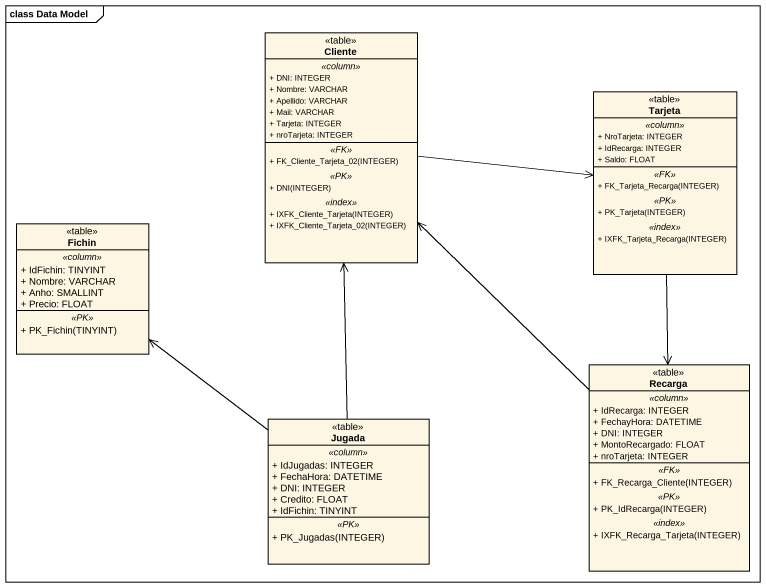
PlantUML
@startuml
mainframe class Data Model
hide circle
hide empty members
skinparam classAttributeIconSize 0
class Cliente <<table>> {
  .. <<column>> ..
  + DNI: INTEGER
  + Nombre: VARCHAR
  + Apellido: VARCHAR
  + Mail: VARCHAR
  + Tarjeta: INTEGER
  + nroTarjeta: INTEGER
  .. <<FK>> ..
  + FK_Cliente_Tarjeta_02(INTEGER)
  .. <<PK>> ..
  + DNI(INTEGER)
  .. <<index>> ..
  + IXFK_Cliente_Tarjeta(INTEGER)
  + IXFK_Cliente_Tarjeta_02(INTEGER)
}
class Tarjeta <<table>> {
  .. <<column>> ..
  + NroTarjeta: INTEGER
  + IdRecarga: INTEGER
  + Saldo: FLOAT
  .. <<FK>> ..
  + FK_Tarjeta_Recarga(INTEGER)
  .. <<PK>> ..
  + PK_Tarjeta(INTEGER)
  .. <<index>> ..
  + IXFK_Tarjeta_Recarga(INTEGER)
}
class Fichin <<table>> {
  .. <<column>> ..
  + IdFichin: TINYINT
  + Nombre: VARCHAR
  + Anho: SMALLINT
  + Precio: FLOAT
  .. <<PK>> ..
  + PK_Fichin(TINYINT)
}
class Recarga <<table>> {
  .. <<column>> ..
  + IdRecarga: INTEGER
  + FechayHora: DATETIME
  + DNI: INTEGER
  + MontoRecargado: FLOAT
  + nroTarjeta: INTEGER
  .. <<FK>> ..
  + FK_Recarga_Cliente(INTEGER)
  .. <<PK>> ..
  + PK_IdRecarga(INTEGER)
  .. <<index>> ..
  + IXFK_Recarga_Tarjeta(INTEGER)
}
class Jugada <<table>> {
  .. <<column>> ..
  + IdJugadas: INTEGER
  + FechaHora: DATETIME
  + DNI: INTEGER
  + Credito: FLOAT
  + IdFichin: TINYINT
  .. <<PK>> ..
  + PK_Jugadas(INTEGER)
}
Cliente -right-> Tarjeta
Tarjeta --> Recarga
Recarga -up-> Cliente
Recarga -up- Tarjeta
Jugada -up-> Cliente
Jugada -up-> Fichin
@enduml
